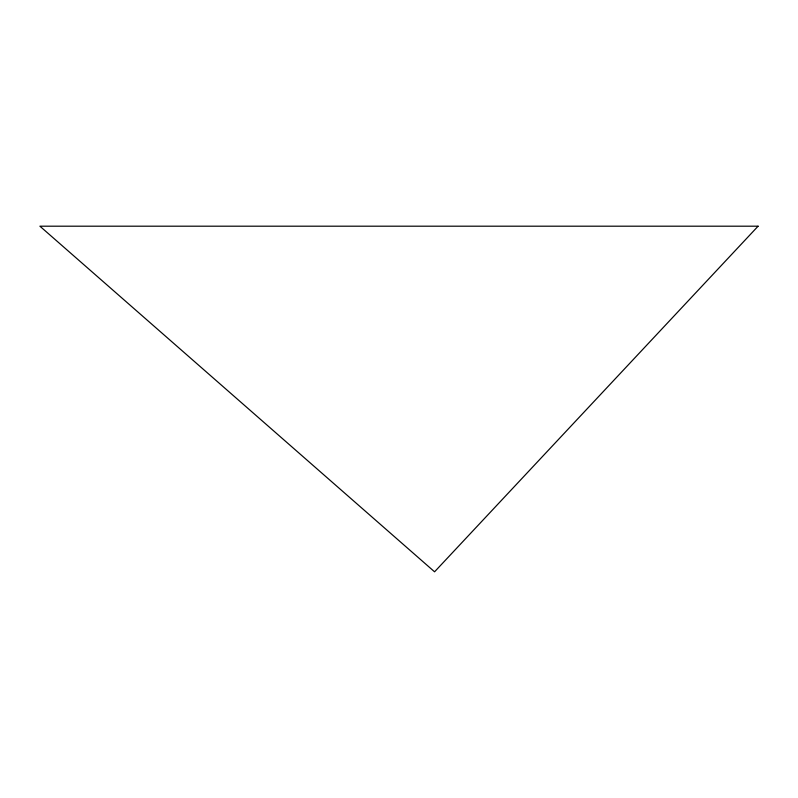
<?xml version="1.0" encoding="UTF-8"?>
<svg xmlns="http://www.w3.org/2000/svg" width="798" height="798" viewBox="0 0 798 798"><rect width="100%" height="100%" fill="white"/><g stroke="black" fill="none" stroke-linecap="round" stroke-linejoin="round"><path stroke-width="1.2" d="M758.1 226.193L434.571 571.807L39.9 226.193L758.1 226.193"/></g></svg>
